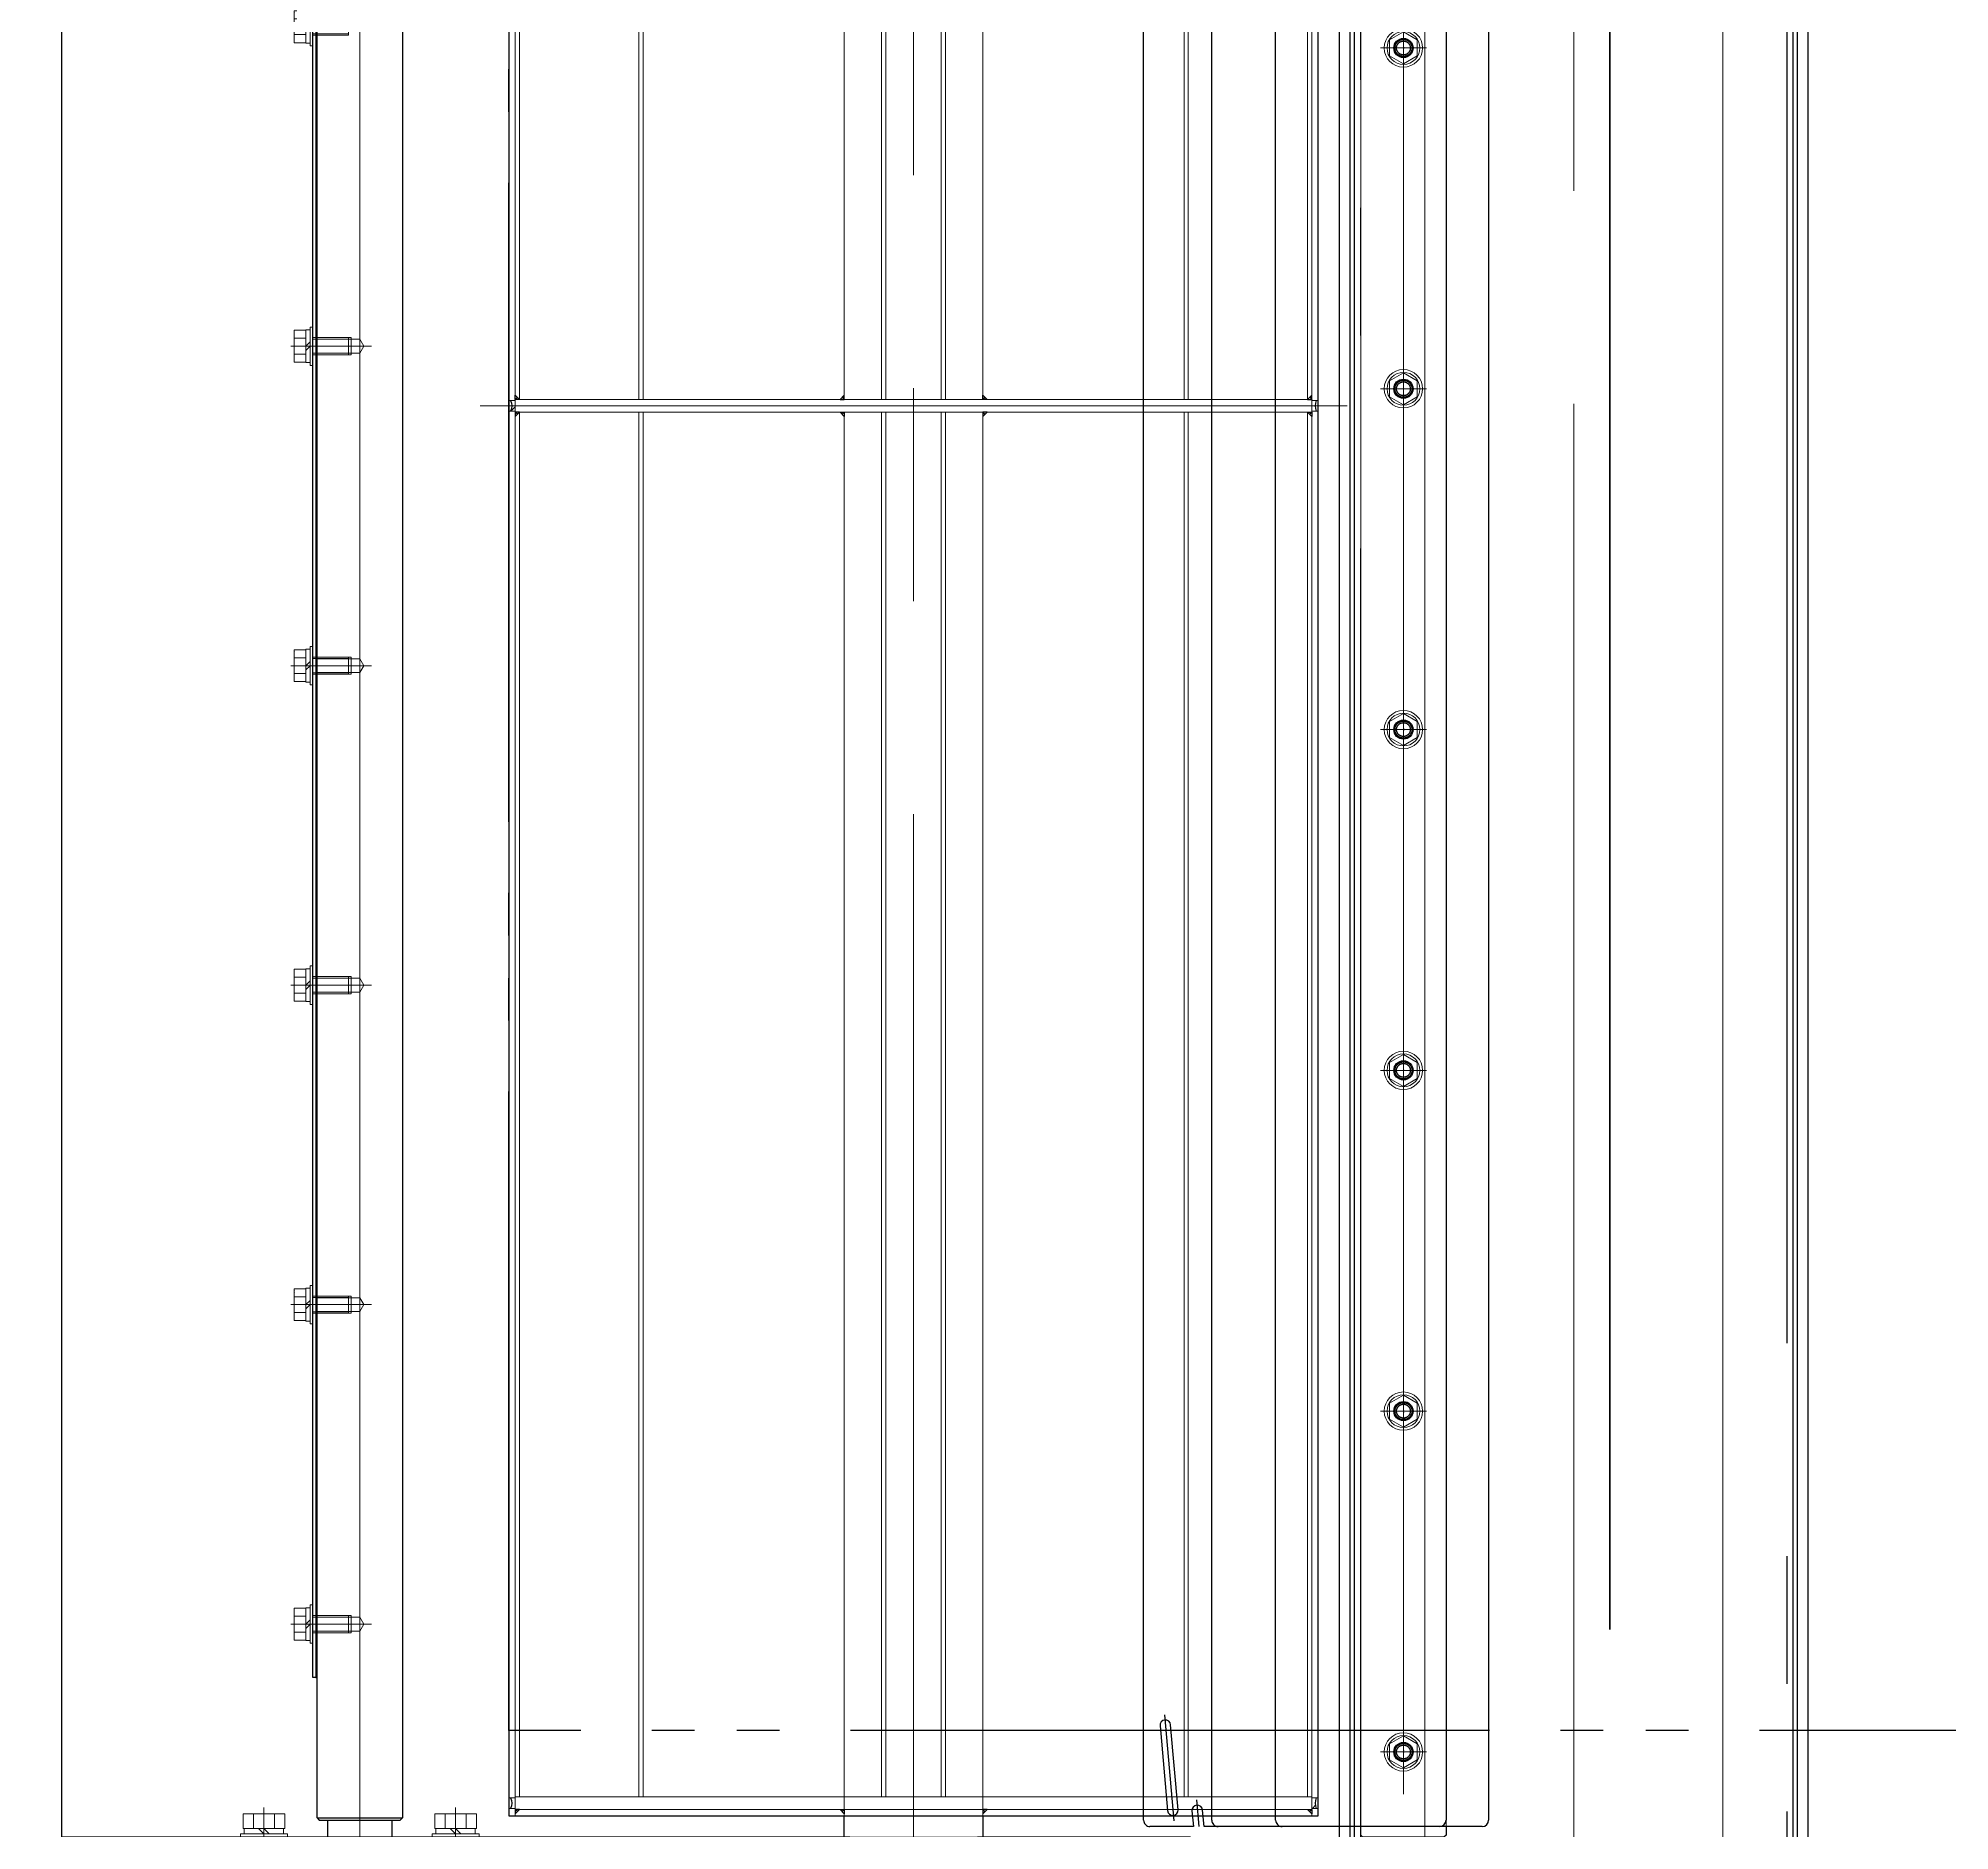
# Model space of a CAD drawing. Units: millimetres at full size. Extents: x -18456 to 18937, y -12290 to 13871.
# Drawn here: x -14101 to -11408, y 2233 to 4758 of the extents above; entities that cross this region are included whole.
import ezdxf
from ezdxf.enums import TextEntityAlignment as Align

# ---------------------------------------------------------------- set-up
doc = ezdxf.new("R2010")
doc.units = ezdxf.units.MM
doc.header["$LTSCALE"] = 100
doc.linetypes.add('CHAIN2', pattern=[12, 9, -1, 1, -1])
doc.linetypes.add('DOUBLE_CHAIN2', pattern=[12.8, 9, -1, 0.6, -0.6, 0.6, -1])
for name, color, linetype in [('0-2_0', 2, 'Continuous'), ('0-3_06_PHANTOM', 2, 'DOUBLE_CHAIN2'), ('0-6_10_DRAFT', 1, 'Continuous')]:
    doc.layers.add(name, color=color, linetype=linetype)
for name, color, linetype, lineweight in [('0-7_05_CENTER', 2, 'CHAIN2', 18), ('0-8_04_HIDDEN', 7, 'Continuous', 18), ('1-0', 30, 'Continuous', 70)]:
    doc.layers.add(name, color=color, linetype=linetype, lineweight=lineweight)
doc.styles.add('ＭＳ ゴシック', font='')
doc.styles.get('ＭＳ ゴシック').set_extended_font_data('MS Gothic')

# ---------------------------------------------------------------- blocks, each defined once
blk = doc.blocks.new('A$C1204623A_1_1')
at = {"layer": '0-2_0', "color": 134}
blk.add_lwpolyline([(925, -1.5), (925, 0), (-925, 0), (-925, -1.5)], close=True, dxfattribs=at)
at = {"layer": '0-7_05_CENTER'}
for p, q in [((-900, 2.58), (-900, -4.17)), ((-750, 2.58), (-750, -4.17)), ((-600, 2.58), (-600, -4.17)), ((-450, 2.58), (-450, -4.17)), ((-300, 2.58), (-300, -4.17))]:
    blk.add_line(p, q, dxfattribs=at)
blk = doc.blocks.new('A$C35A251B1_1_1')
at = {"layer": '0-2_0', "color": 134}
blk.add_lwpolyline([(-925, 0.3), (-925, 0), (925, 0), (925, 0.3)], close=True, dxfattribs=at)
at = {"layer": '0-6_10_DRAFT'}
for p, q in [((-900, 0), (-900, 0.3)), ((-750, 0), (-750, 0.3)), ((-600, 0), (-600, 0.3)), ((-450, 0), (-450, 0.3)), ((-300, 0), (-300, 0.3))]:
    blk.add_line(p, q, dxfattribs=at)
blk = doc.blocks.new('A$C39886CB1_1_1')
at = {"layer": '0-2_0', "color": 134}
for p, q in [((-991, 0), (-992, -1)), ((-991, 0), (991, 0)), ((-991, 0), (-991, -40)), ((-992, -1), (-992, -39)), ((-992, -39), (-991, -40)), ((991, -40), (-991, -40))]:
    blk.add_line(p, q, dxfattribs=at)
blk.add_lwpolyline([(-992, -35), (-1009, -35), (-1010, -34), (-1010, -6), (-1009, -5), (-992, -5)], dxfattribs=at)
at = {"layer": '0-7_05_CENTER'}
for p, q in [((-900, -25.52), (-900, 4.48)), ((-750, -25.52), (-750, 4.48)), ((-600, -25.52), (-600, 4.48)), ((-450, -25.52), (-450, 4.48)), ((-300, -25.52), (-300, 4.48)), ((1076.73, -20), (-1076.73, -20))]:
    blk.add_line(p, q, dxfattribs=at)
at = {"layer": '0-8_04_HIDDEN'}
for p, q in [((-904, -16), (-904, 0)), ((-903.25, -20), (-903.25, 0)), ((-896.75, -20), (-896.75, 0)), ((-896, -16), (-896, 0)), ((-754, -16), (-754, 0)), ((-753.25, -20), (-753.25, 0)), ((-746.75, -20), (-746.75, 0)), ((-746, -16), (-746, 0)), ((-604, -16), (-604, 0)), ((-603.25, -20), (-603.25, 0)), ((-596.75, -20), (-596.75, 0)), ((-596, -16), (-596, 0)), ((-454, -16), (-454, 0)), ((-453.25, -20), (-453.25, 0)), ((-446.75, -20), (-446.75, 0)), ((-446, -16), (-446, 0)), ((-304, -16), (-304, 0)), ((-303.25, -20), (-303.25, 0)), ((-296.75, -20), (-296.75, 0)), ((-296, -16), (-296, 0)), ((-896, -16), (-904, -16)), ((-746, -16), (-754, -16)), ((-596, -16), (-604, -16)), ((-446, -16), (-454, -16)), ((-296, -16), (-304, -16)), ((-896.75, -20), (-903.25, -20)), ((-903.25, -20), (-900, -21.88)), ((-900, -21.88), (-896.75, -20)), ((-746.75, -20), (-753.25, -20)), ((-753.25, -20), (-750, -21.88)), ((-750, -21.88), (-746.75, -20)), ((-596.75, -20), (-603.25, -20)), ((-603.25, -20), (-600, -21.88)), ((-600, -21.88), (-596.75, -20)), ((-446.75, -20), (-453.25, -20)), ((-453.25, -20), (-450, -21.88)), ((-450, -21.88), (-446.75, -20)), ((-296.75, -20), (-303.25, -20)), ((-303.25, -20), (-300, -21.88)), ((-300, -21.88), (-296.75, -20))]:
    blk.add_line(p, q, dxfattribs=at)
blk = doc.blocks.new('A$C435F0BD9_1_1')
at = {"layer": '0-8_04_HIDDEN', "linetype": 'CHAIN2'}
blk.add_line((0, -18.3), (0, 10.2), dxfattribs=at)
at = {"layer": '0-8_04_HIDDEN'}
for p, q in [((-9, 1.2), (9, 1.2)), ((-9, 1.2), (-9, 0)), ((-9, 0), (9, 0)), ((-7.7, 3.2), (-7.7, 1.2)), ((7.7, 3.2), (-7.7, 3.2)), ((-7.51, 8.7), (7.51, 8.7)), ((-7.51, 3.2), (-7.51, 8.7)), ((-4, -16.8), (-4, 0)), ((-3.75, 3.2), (-3.75, 8.7)), ((-3.32, -16.8), (-3.32, 0)), ((0, 1.2), (-2, 3.2)), ((0, 3.2), (2, 1.2)), ((3.32, -16.8), (3.32, 0)), ((3.75, 3.2), (3.75, 8.7)), ((4, -16.8), (4, 0)), ((7.51, 3.2), (7.51, 8.7)), ((7.7, 1.2), (7.7, 3.2)), ((9, 0), (9, 1.2)), ((-4, -16.8), (4, -16.8))]:
    blk.add_line(p, q, dxfattribs=at)
at = {"layer": '0-6_10_DRAFT', "style": 'ＭＳ ゴシック', "width": 1.8}
blk.add_text('BT-M8x20L,SW,PW', height=0.2199, dxfattribs=at).set_placement((3.15, 8.36), align=Align.BOTTOM_LEFT)
blk = doc.blocks.new('A$C3D81658F_1_1')
at = {"layer": '0-8_04_HIDDEN'}
for p, q in [((-9.81, 11), (9.81, 11)), ((-9.81, 4), (-9.81, 11)), ((-4.91, 4), (-4.91, 11)), ((4.91, 4), (4.91, 11)), ((9.81, 4), (9.81, 11)), ((-11, 1.5), (11, 1.5)), ((-11, 1.5), (-11, 0)), ((-11, 0), (11, 0)), ((9.81, 4), (-9.81, 4)), ((-9.25, 4), (-9.25, 1.5)), ((-5, -36), (-5, 0)), ((0, 1.5), (-2.5, 4)), ((0, 4), (2.5, 1.5)), ((5, -36), (5, 0)), ((9.25, 1.5), (9.25, 4)), ((11, 0), (11, 1.5)), ((-5, -4), (5, -4)), ((-4.19, -36), (-4.19, -4)), ((4.19, -36), (4.19, -4)), ((-5, -36), (5, -36))]:
    blk.add_line(p, q, dxfattribs=at)
at = {"layer": '0-8_04_HIDDEN', "linetype": 'CHAIN2'}
blk.add_line((0, -39), (0, 14), dxfattribs=at)
at = {"layer": '0-6_10_DRAFT', "style": 'ＭＳ ゴシック', "width": 1.8}
blk.add_text('BT-M10x40L,SW,PW', height=0.2199, dxfattribs=at).set_placement((5.14, 10.66), align=Align.BOTTOM_LEFT)
blk = doc.blocks.new('A$C7E3807C8_1')
at = {"layer": '0-2_0'}
for name, p, rotation in [('A$C3D81658F_1_1', (1000, 45), 90), ('A$C39886CB1_1_1', (0, -20), 180), ('A$C435F0BD9_1_1', (150, -22.1), 180), ('A$C435F0BD9_1_1', (300, -22.1), 180), ('A$C435F0BD9_1_1', (450, -22.1), 180), ('A$C435F0BD9_1_1', (600, -22.1), 180), ('A$C435F0BD9_1_1', (750, -22.1), 180), ('A$C435F0BD9_1_1', (900, -22.1), 180), ('A$C35A251B1_1_1', (0, -20), 180), ('A$C35A251B1_1_1', (0, -20.3), 180), ('A$C3D81658F_1_1', (1000, -45), 90)]:
    blk.add_blockref(name, p, dxfattribs=dict(at, rotation=rotation))
at = {"layer": '0-2_0', "xscale": -1}
blk.add_blockref('A$C1204623A_1_1', (0, -20.6), dxfattribs=at)
blk = doc.blocks.new('A$C649B1A8B_1')
at = {"layer": '0-8_04_HIDDEN'}
blk.add_line((-245, 5), (2325, 5), dxfattribs=at)
blk.add_lwpolyline([(-245, 0), (2325, 0), (2325, 38), (2323, 40), (-243, 40), (-245, 38)], close=True, dxfattribs=at)
blk = doc.blocks.new('A$C5AD023EE_1')
at = {"layer": '0-2_0', "color": 134}
for p, q in [((-3, 105), (-1260, 105)), ((-1260, 105), (-1260, 73)), ((-3, 103), (-1260, 103)), ((-1250, -68), (-1255, -68)), ((-1250, -68), (-1250, -73)), ((-3, -68), (-3, -105)), ((-3, -68), (2, -68)), ((-1260, -73), (-1260, -105)), ((-1250, -73), (-1260, -73)), ((-3, -103), (-1260, -103)), ((-3, -105), (-1260, -105))]:
    blk.add_line(p, q, dxfattribs=at)
for points in [[(2, -68), (2, 68), (-3, 68), (-3, 105)], [(-1250, 68), (-1250, 73), (-1260, 73)], [(-1255, -68), (-1255, 68), (-1250, 68)]]:
    blk.add_lwpolyline(points, dxfattribs=at)
at = {"layer": '0-7_05_CENTER'}
blk.add_line((12, 0), (-1260.5, 0), dxfattribs=at)
at = {"layer": '0-8_04_HIDDEN'}
for p, q in [((-1253, -68), (-1253, 68)), ((0, -68), (0, 68))]:
    blk.add_line(p, q, dxfattribs=at)
blk = doc.blocks.new('A$C191155EC_1')
at = {"layer": '0-3_06_PHANTOM', "color": 5}
blk.add_lwpolyline([(-2680, 100), (27, 100), (27, -100), (-2680, -100)], close=True, dxfattribs=at)
blk = doc.blocks.new('A$C24A17EC2_1')
at = {"layer": '0-2_0', "color": 134}
for p, q in [((-2085, 0), (30, 0)), ((-2085, -220), (30, -220))]:
    blk.add_line(p, q, dxfattribs=at)
at = {"layer": '0-2_0', "xscale": -1}
blk.add_blockref('A$C5AD023EE_1', (-2240, -110), dxfattribs=at)
at = {"layer": '0-2_0'}
blk.add_blockref('A$C191155EC_1', (360, -110), dxfattribs=at)
at = {"layer": '0-8_04_HIDDEN', "rotation": 180}
blk.add_blockref('A$C649B1A8B_1', (80, 0), dxfattribs=at)
at = {"layer": '0-8_04_HIDDEN', "xscale": -1}
blk.add_blockref('A$C649B1A8B_1', (80, -220), dxfattribs=at)
blk = doc.blocks.new('A$C48213744_1_1')
at = {"layer": '0-2_0', "color": 134}
for p, q in [((-995, -17), (-995, 57)), ((-992, 60), (992, 60)), ((992, -20), (-992, -20))]:
    blk.add_line(p, q, dxfattribs=at)
for centre in [(-960, 0), (-800, 0), (-640, 0), (-480, 0), (-320, 0), (-160, 0)]:
    blk.add_circle(centre, 4.5, dxfattribs=at)
for centre, start, end in [((-992, 57), 90, 180), ((-992, -17), 180, 270)]:
    blk.add_arc(centre, 3, start, end, dxfattribs=at)
at = {"layer": '0-7_05_CENTER'}
for p, q in [((-952.66, 0), (-967.34, 0)), ((-960, -7.34), (-960, 7.34)), ((-792.66, 0), (-807.34, 0)), ((-800, -7.34), (-800, 7.34)), ((-632.66, 0), (-647.34, 0)), ((-640, -7.34), (-640, 7.34)), ((-472.66, 0), (-487.34, 0)), ((-480, -7.34), (-480, 7.34)), ((-312.66, 0), (-327.34, 0)), ((-320, -7.34), (-320, 7.34)), ((-152.66, 0), (-167.34, 0)), ((-160, -7.34), (-160, 7.34))]:
    blk.add_line(p, q, dxfattribs=at)
blk = doc.blocks.new('M8Tz_1_1')
at = {"layer": '0-3_06_PHANTOM', "color": 7}
for radius in [4, 3.25]:
    blk.add_circle((0, 0), radius, dxfattribs=at)
at = {"layer": '0-7_05_CENTER'}
for p, q in [((6.92, 0), (-6.92, 0)), ((0, -6.92), (0, 6.92))]:
    blk.add_line(p, q, dxfattribs=at)
blk = doc.blocks.new('A$C18510924_1_1')
at = {"layer": '0-2_0', "color": 134}
blk.add_lwpolyline([(-995, -20), (-999, -20), (-1000, -19), (-1000, 19), (-999, 20), (-995, 20)], dxfattribs=at)
at = {"layer": '0-7_05_CENTER'}
blk.add_line((1120.26, 0), (-1120.26, 0), dxfattribs=at)
at = {"layer": '0-8_04_HIDDEN'}
for p, q in [((-995, 20), (995, 20)), ((995, -20), (-995, -20))]:
    blk.add_line(p, q, dxfattribs=at)
at = {"layer": '0-2_0'}
for p in [(-960, 0), (-800, 0), (-640, 0), (-480, 0), (-320, 0), (-160, 0)]:
    blk.add_blockref('M8Tz_1_1', p, dxfattribs=at)
blk = doc.blocks.new('A$C03352C63_1_1')
at = {"layer": '0-2_0', "color": 134}
for p, q in [((-992, 162), (992, 162)), ((-995, 138.63), (-995, 159)), ((-947.71, 154.27), (-987.56, 150.79)), ((-987.12, 145.81), (-947.27, 149.29)), ((-987.71, 139.27), (-995, 138.63)), ((-995, 133.62), (-987.27, 134.29)), ((-995, 3), (-995, 133.62)), ((992, 0), (-992, 0))]:
    blk.add_line(p, q, dxfattribs=at)
for centre in [(-960, 40), (-800, 40), (-640, 40), (-480, 40), (-320, 40), (-160, 40)]:
    blk.add_circle(centre, 4.5, dxfattribs=at)
for centre, radius, start, end in [((-992, 159), 3, 90, 180), ((-947.49, 151.78), 2.5, 275, 95), ((-987.34, 148.3), 2.5, 95, 275), ((-987.49, 136.78), 2.5, 275, 95), ((-992, 3), 3, 180, 270)]:
    blk.add_arc(centre, radius, start, end, dxfattribs=at)
at = {"layer": '0-6_10_DRAFT'}
for p, q in [((-942.54, 152.22), (-992.29, 147.86)), ((-982.54, 137.22), (-995, 136.13))]:
    blk.add_line(p, q, dxfattribs=at)
at = {"layer": '0-7_05_CENTER'}
for p, q in [((-960, 32.66), (-960, 47.34)), ((-800, 32.66), (-800, 47.34)), ((-640, 32.66), (-640, 47.34)), ((-480, 32.66), (-480, 47.34)), ((-320, 32.66), (-320, 47.34)), ((-160, 32.66), (-160, 47.34)), ((-952.66, 40), (-967.34, 40)), ((-792.66, 40), (-807.34, 40)), ((-632.66, 40), (-647.34, 40)), ((-472.66, 40), (-487.34, 40)), ((-312.66, 40), (-327.34, 40)), ((-152.66, 40), (-167.34, 40))]:
    blk.add_line(p, q, dxfattribs=at)
blk = doc.blocks.new('A$C67FD2836_1_1')
at = {"layer": '0-8_04_HIDDEN', "linetype": 'CHAIN2'}
for p, q in [((0, -10.75), (0, 10.75)), ((-10.75, 0), (10.75, 0))]:
    blk.add_line(p, q, dxfattribs=at)
at = {"layer": '0-8_04_HIDDEN'}
blk.add_lwpolyline([(3.75, -6.5), (-3.75, -6.5), (-7.51, 0), (-3.75, 6.5), (3.75, 6.5), (7.51, 0)], close=True, dxfattribs=at)
for radius in [9, 7.7]:
    blk.add_circle((0, 0), radius, dxfattribs=at)
at = {"layer": '0-6_10_DRAFT', "style": 'ＭＳ ゴシック', "width": 1.9}
blk.add_text('BT-M8', height=0.22, dxfattribs=at).set_placement((-0.69, -0.48), align=Align.BOTTOM_LEFT)
blk = doc.blocks.new('A$C5FB97435_1')
at = {"layer": '0-2_0', "color": 134}
for p, q in [((-992, 90), (992, 90)), ((-995, -17), (-995, 87)), ((992, -20), (-992, -20))]:
    blk.add_line(p, q, dxfattribs=at)
for centre in [(-960, 0), (-800, 0), (-640, 0), (-480, 0), (-320, 0), (-160, 0)]:
    blk.add_circle(centre, 4.5, dxfattribs=at)
for centre, start, end in [((-992, 87), 90, 180), ((-992, -17), 180, 270)]:
    blk.add_arc(centre, 3, start, end, dxfattribs=at)
at = {"layer": '0-7_05_CENTER'}
for p, q in [((-952.66, 0), (-967.34, 0)), ((-960, -7.34), (-960, 7.34)), ((-792.66, 0), (-807.34, 0)), ((-800, -7.34), (-800, 7.34)), ((-632.66, 0), (-647.34, 0)), ((-640, -7.34), (-640, 7.34)), ((-472.66, 0), (-487.34, 0)), ((-480, -7.34), (-480, 7.34)), ((-312.66, 0), (-327.34, 0)), ((-320, -7.34), (-320, 7.34)), ((-152.66, 0), (-167.34, 0)), ((-160, -7.34), (-160, 7.34))]:
    blk.add_line(p, q, dxfattribs=at)
blk = doc.blocks.new('A$C5C0A0571_1')
at = {"layer": '0-2_0'}
for name, p in [('A$C03352C63_1_1', (0, -40)), ('A$C5FB97435_1', (0, 0)), ('A$C48213744_1_1', (0, 0)), ('A$C18510924_1_1', (0, 0)), ('A$C67FD2836_1_1', (-960, 0)), ('A$C67FD2836_1_1', (-800, 0)), ('A$C67FD2836_1_1', (-640, 0)), ('A$C67FD2836_1_1', (-480, 0)), ('A$C67FD2836_1_1', (-320, 0)), ('A$C67FD2836_1_1', (-160, 0))]:
    blk.add_blockref(name, p, dxfattribs=at)
blk = doc.blocks.new('A$C3B5C3961_1')
at = {"layer": '0-2_0', "rotation": 180}
blk.add_blockref('A$C5C0A0571_1', (-1075, -190), dxfattribs=at)
blk = doc.blocks.new('A$C448B04A9_1_1')
at = {"layer": '0-3_06_PHANTOM', "color": 7}
for p, q in [((3, 100), (0, 100)), ((0, 0), (0, 100)), ((8, 18), (8, 95)), ((0, 0), (100, 0)), ((95, 8), (18, 8)), ((100, 3), (100, 0))]:
    blk.add_line(p, q, dxfattribs=at)
for centre, radius, start, end in [((3, 95), 5, 0, 90), ((18, 18), 10, 180, 270), ((95, 3), 5, 0, 90)]:
    blk.add_arc(centre, radius, start, end, dxfattribs=at)
blk = doc.blocks.new('A$C71221DBE_1_1')
at = {"layer": '0-2_0', "color": 134}
for points in [[(60, 104.5), (60, 222), (-40, 222), (-40, 122)], [(60, 122), (60, 222), (400, 222), (400, -38), (60, -38), (60, 62)], [(-40, 62.1), (-40, -308), (60, -308), (60, 39.5)]]:
    blk.add_lwpolyline(points, dxfattribs=at)
for centre, radius in [((0, 184), 9.5), ((350, 135.5), 6), ((350, 48.5), 6), ((0, 0), 9.5)]:
    blk.add_circle(centre, radius, dxfattribs=at)
at = {"layer": '0-6_10_DRAFT'}
for p, q in [((-40, 92), (60, 92)), ((-40, -168), (-32, -168))]:
    blk.add_line(p, q, dxfattribs=at)
at = {"layer": '0-7_05_CENTER'}
for p, q in [((0, 169.19), (0, 198.81)), ((10, 154.96), (10, 189.04)), ((14.81, 184), (-14.81, 184)), ((27.04, 172), (-7.04, 172)), ((350, 124.07), (350, 146.93)), ((361.43, 135.5), (338.57, 135.5)), ((350, 59.93), (350, 37.07)), ((361.43, 48.5), (338.57, 48.5)), ((10, 29.04), (10, -5.04)), ((27.04, 12), (-7.04, 12)), ((0, -14.81), (0, 14.81)), ((14.81, 0), (-14.81, 0)), ((-50.9, -123), (-21.27, -123)), ((-50.9, -213), (-21.27, -213)), ((10, -240.96), (10, -275.04)), ((27.04, -258), (-7.04, -258)), ((10, -318.96), (10, -289.35))]:
    blk.add_line(p, q, dxfattribs=at)
at = {"layer": '0-8_04_HIDDEN'}
for p, q in [((60, 214), (392, 214)), ((-32, -213), (-32, 127)), ((-40, 121.9), (-40, 62.1)), ((60, 124.5), (60, 59.5)), ((300, 122), (60, 122)), ((300, 62), (300, 122)), ((300, 62), (60, 62)), ((60, -38), (-32, -38)), ((-40, -138), (-32, -138)), ((-40, -198), (-32, -198))]:
    blk.add_line(p, q, dxfattribs=at)
blk.add_lwpolyline([(-32, -30), (392, -30), (392, 214)], dxfattribs=at)
blk.add_lwpolyline([(-32, 87.5), (-32, 96.5), (392, 96.5), (392, 87.5)], close=True, dxfattribs=at)
for centre in [(10, 172), (10, 12), (10, -258)]:
    blk.add_circle(centre, 9.5, dxfattribs=at)
at = {"layer": '0-8_04_HIDDEN', "xscale": -1, "rotation": 180}
blk.add_blockref('A$C448B04A9_1_1', (-40, 222), dxfattribs=at)
at = {"layer": '0-8_04_HIDDEN'}
blk.add_blockref('A$C448B04A9_1_1', (-40, -308), dxfattribs=at)
blk = doc.blocks.new('A$C67F20274_1_1')
at = {"layer": '0-3_06_PHANTOM', "color": 3, "linetype": 'Continuous'}
blk.add_line((-1, -1), (0, 0), dxfattribs=at)
at = {"layer": '0-3_06_PHANTOM', "color": 3}
blk.add_lwpolyline([(0, 0), (-2, 0), (0, -2)], close=True, dxfattribs=at)
blk = doc.blocks.new('A$C715E4393_1_1')
at = {"layer": '0-2_0', "color": 3}
for p, q in [((-986.5, 187.3), (-985.04, 188.75)), ((-330.5, -189.08), (-328.42, -187))]:
    blk.add_line(p, q, dxfattribs=at)
at = {"layer": '0-2_0', "color": 134}
for p, q in [((-990, 32.5), (-1013.5, 32.5)), ((-1013.5, -32.5), (-990, -32.5))]:
    blk.add_line(p, q, dxfattribs=at)
blk.add_lwpolyline([(-990, 190), (990, 190), (990, -190), (-990, -190)], close=True, dxfattribs=at)
at = {"layer": '0-2_0', "color": 3}
for centre, start, end in [((-984, 194.45), 244.49207, 295.50793), ((-328, 194.45), 244.49207, 295.50793), ((-984, -194.45), 64.49207, 115.50793), ((-328, -194.45), 64.49207, 115.50793)]:
    blk.add_arc(centre, 5.8, start, end, dxfattribs=at)
at = {"layer": '0-7_05_CENTER'}
for p, q in [((-328, 203.55), (-328, -203.55)), ((-1419.76, 0), (1090.76, 0))]:
    blk.add_line(p, q, dxfattribs=at)
at = {"layer": '0-8_04_HIDDEN'}
for p, q in [((-986.5, 190), (-986.5, 187)), ((-981.5, 190), (-981.5, 187)), ((-330.5, 190), (-330.5, 187)), ((-325.5, 190), (-325.5, 187)), ((-990, 187), (990, 187)), ((-987, 187), (-987, -187)), ((-981, 187), (-981, -187)), ((-981, 185), (-331, 185)), ((-331, 187), (-331, -187)), ((-325, 187), (-325, -187)), ((-325, 185), (325, 185)), ((-331, 129), (-981, 129)), ((-331, 127), (-981, 127)), ((325, 129), (-325, 129)), ((325, 127), (-325, 127)), ((-990, 32.5), (-331, 32.5)), ((-325, 32.5), (990, 32.5)), ((-331, 15), (-981, 15)), ((-331, 13), (-981, 13)), ((325, 15), (-325, 15)), ((325, 13), (-325, 13)), ((-981, -13), (-331, -13)), ((-981, -15), (-331, -15)), ((-325, -13), (325, -13)), ((-325, -15), (325, -15)), ((-990, -32.5), (-331, -32.5)), ((-325, -32.5), (990, -32.5)), ((-331, -127), (-981, -127)), ((-331, -129), (-981, -129)), ((325, -127), (-325, -127)), ((325, -129), (-325, -129)), ((-990, -187), (990, -187)), ((-986.5, -190), (-986.5, -187)), ((-981.5, -190), (-981.5, -187)), ((-981, -185), (-331, -185)), ((-330.5, -190), (-330.5, -187)), ((-325.5, -190), (-325.5, -187)), ((-325, -185), (325, -185))]:
    blk.add_line(p, q, dxfattribs=at)
at = {"layer": '0-2_0'}
for p in [(-987, 187), (-331, 187), (-987, -32.5), (-331, -32.5)]:
    blk.add_blockref('A$C67F20274_1_1', p, dxfattribs=at)
at = {"layer": '0-2_0', "xscale": -1}
for p in [(-325, 187), (-325, -32.5)]:
    blk.add_blockref('A$C67F20274_1_1', p, dxfattribs=at)
at = {"layer": '0-2_0', "xscale": -1, "rotation": 180}
for p in [(-987, 32.5), (-331, 32.5), (-987, -187), (-331, -187)]:
    blk.add_blockref('A$C67F20274_1_1', p, dxfattribs=at)
at = {"layer": '0-2_0', "rotation": 180}
for p in [(-325, 32.5), (-325, -187)]:
    blk.add_blockref('A$C67F20274_1_1', p, dxfattribs=at)
blk = doc.blocks.new('A$C3A520BF7_1')
at = {"layer": '0-2_0', "xscale": -1}
blk.add_blockref('A$C715E4393_1_1', (0, 0), dxfattribs=at)
at = {"layer": '0-2_0'}
blk.add_blockref('A$C71221DBE_1_1', (1040, -92), dxfattribs=at)
blk = doc.blocks.new('A$C3AA34862_1_1')
at = {"layer": '0-6_10_DRAFT'}
blk.add_line((0, 1000), (0, -1000), dxfattribs=at)

msp = doc.modelspace()

# ---------------------------------------------------------------- linework, layer by layer
at = {"layer": '0-3_06_PHANTOM', "color": 5}
msp.add_lwpolyline([(-13437.8, 8074), (-6936.5, 8074), (-6936.5, 2374), (-13437.8, 2374)], close=True, dxfattribs=at)
at = {"layer": '1-0'}
msp.add_lwpolyline([(-11886.9, 2516.4), (-11886.9, 7901), (-11731.6, 7321.5)], dxfattribs=at)

# ---------------------------------------------------------------- block references
at = {"layer": '0-2_0', "xscale": 3, "yscale": 3}
for name, p, rotation in [('A$C24A17EC2_1', (-12267.8, 8299), 90), ('A$C3B5C3961_1', (-11607.8, 1999), 270), ('A$C3A520BF7_1', (-12867.8, 5224), 270), ('A$C7E3807C8_1', (-13647.8, 5224), 270)]:
    msp.add_blockref(name, p, dxfattribs=dict(at, rotation=rotation))
msp.add_blockref('A$C3AA34862_1_1', (-14067.8, 5224), dxfattribs=at)

doc.saveas('drawing.dxf')
